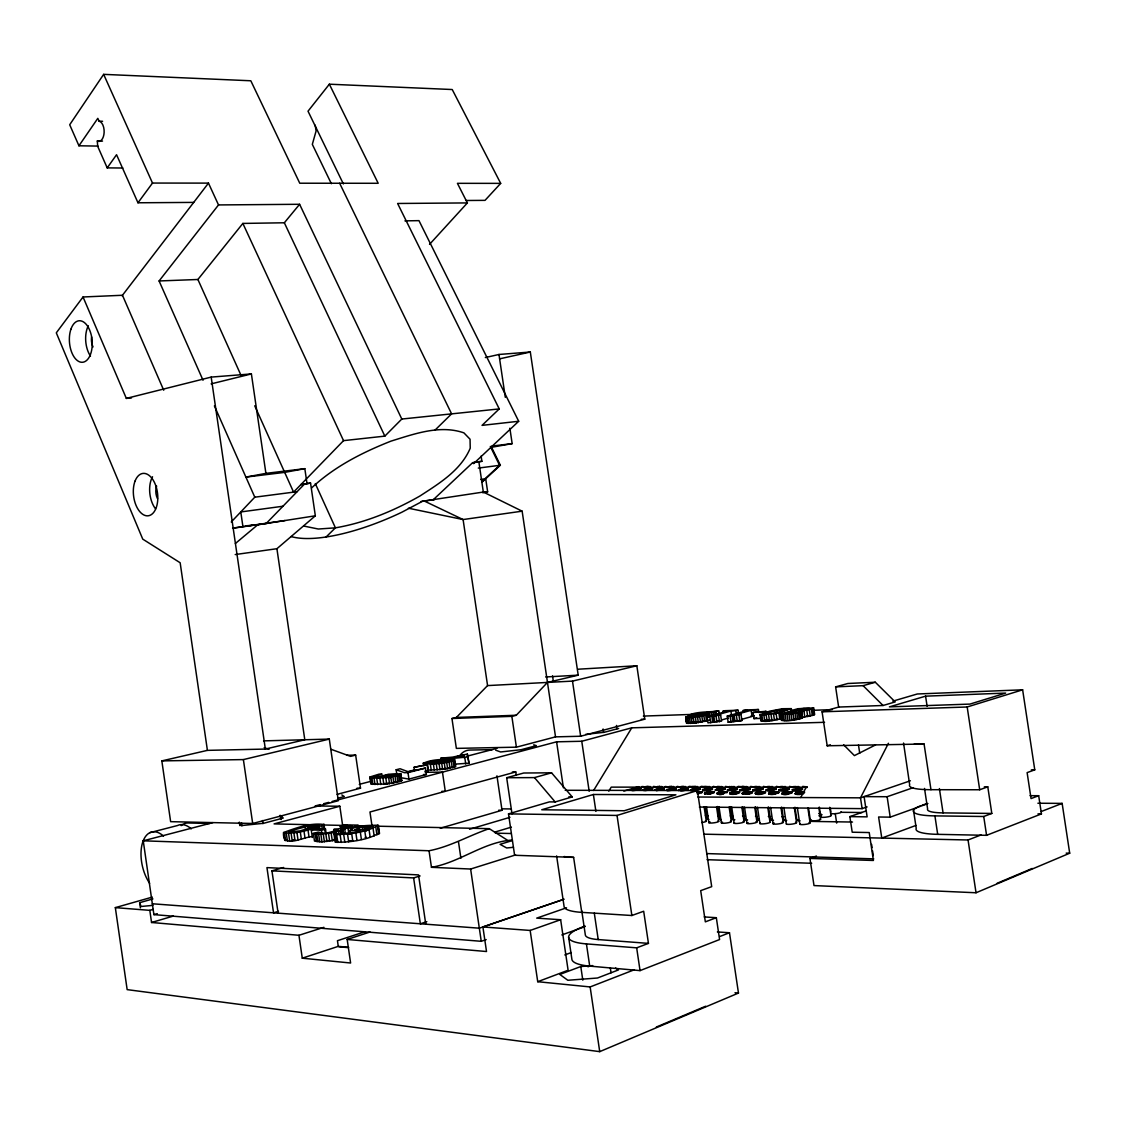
<?xml version="1.0" encoding="UTF-8"?>
<svg xmlns="http://www.w3.org/2000/svg" width="1126" height="1126" viewBox="0 0 1126 1126"><rect width="100%" height="100%" fill="white"/><g stroke="black" fill="none" stroke-linecap="round" stroke-linejoin="round"><path stroke-width="1.5" d="M791.297 708.634L776.11 713.448L759.951 714.686L769.663 711.168L782.654 708.718L791.297 708.634L791.775 711.759M792.394 789.79C792.577 792.986 806.174 789.509 800.685 788.918L800.586 788.256C778.263 790.888 808.243 790.452 800.586 788.256M807.3 787.426L802.951 787.257L803.992 786.539M340.77 829.215L340.334 826.202L345.049 824.894L358.096 825.119L351.411 827.61L341.459 828.961L342.966 829.665L333.746 832.621L335.21 842.22C349.144 842.572 369.117 839.926 379.04 832.874L377.914 825.217C371.538 825.442 348.089 824.682 349.637 833.522M377.914 825.217C367.906 832.156 348.033 834.788 334.084 834.493C342.726 832.452 352.128 834.028 360.756 830.622L349.187 830.453M803.556 793.717C791.282 796.575 795.04 790.733 804.471 791.761L804.569 792.423M795.322 794.168L795.237 793.267M781.81 793.225C783.569 797.419 798.615 790.902 787.623 791.817C774.378 793.929 788.552 794.872 791.972 792M792.479 790.663L796.941 789.213M798.672 786.539L789.706 787.257L790.748 786.539M779.15 789.762C779.305 792.929 792.774 789.495 787.398 788.904L787.299 788.242C765.3 790.874 794.674 790.522 787.299 788.242M781.88 794.112L785.005 792.197M779.22 790.635L783.682 789.199M778.615 792.183C775.406 790.128 761.162 794.548 774.125 793.422C785.033 790.368 770.48 797.264 768.551 793.197M778.713 792.845L778.629 791.958M766.046 789.748C767.707 793.83 782.528 787.468 771.789 788.369C758.755 790.452 772.605 791.311 776.025 788.538M785.498 786.539L776.602 787.243L777.672 786.539M768.608 794.069L771.732 792.155M766.116 790.621L769.213 788.735M755.433 793.154C755.56 796.321 768.959 792.901 763.71 792.282L763.611 791.62C741.007 794.323 771.071 793.872 763.611 791.62M763.006 788.524C759.557 791.282 745.862 790.438 758.84 788.355C769.03 787.496 755.349 793.534 753.069 789.945M763.076 789.382L762.091 788.256M772.492 786.539L763.667 787.243L764.751 786.539M782.654 718.444C777.996 719.345 762.837 723.399 761.655 720.19M755.49 794.027L760.008 792.577M752.492 792.76L750.634 791.592C727.734 794.477 758.46 795.435 750.634 791.592M753.167 790.593L756.362 789.368M752.435 791.902L747.917 793.337L742.442 793.323M750.212 789.368L748.368 788.214C725.721 791.071 756.081 791.972 748.368 788.214M759.628 786.539L750.887 787.243L751.985 786.539M750.155 788.51L745.679 789.931L740.275 789.917M742.541 793.985L742.484 793.112M729.69 793.07C729.761 796.209 742.921 792.831 737.896 792.211L734.166 791.845L729.634 793.281L735.053 793.295L739.571 791.86L737.797 791.564M740.359 790.565L740.317 789.706M737.488 789.34L735.7 788.2C713.194 791.029 743.216 791.958 735.7 788.2M737.446 788.496L732.97 789.903L727.621 789.903M746.918 786.539L738.248 787.229L739.36 786.539M729.732 793.929L732.899 792.057M726.903 792.69C713.814 787.721 716.263 799.981 726.58 791.677M727.72 790.536L730.844 788.693M726.861 791.831L722.329 793.253L716.981 793.239M715.193 789.678C722.625 791.958 716.671 790.142 721.583 790.353C729.732 788.552 719.148 787.229 716.277 789.171C713.532 791.142 723.61 790.03 724.891 788.482M734.349 786.539L725.749 787.229L726.875 786.539M717.079 793.886L720.344 792.676M715.221 790.522L718.36 788.679M714.292 791.803L709.76 793.225L704.482 793.197L709.014 791.789L714.292 791.803L713.222 793.154L708.127 794.027L711.055 793.619L709.464 794.027L704.834 794.013L704.552 792.986M714.32 792.648L712.589 791.508M702.849 789.65C702.075 792.282 711.646 790.072 707.93 790.199C702.371 791.522 716.812 789.396 710.886 788.819L710.788 788.186C688.943 790.748 717.487 790.41 710.788 788.186M721.921 786.539L713.405 787.215L714.546 786.539M704.58 793.844L707.846 792.634M702.863 790.494L706.016 788.664M696.741 792.394L701.878 791.775L697.346 793.183M697.444 793.816L701.498 792.859L701.878 791.775M692.293 790.762C708.634 789.903 694.024 785.005 690.9 790.621M709.647 786.525L701.188 787.215L702.357 786.525M700.203 788.453L695.727 789.847L690.562 789.833M400.842 773.773L401.574 780.825L386.725 784.132L371.453 784.16L370.088 776.94L379.124 774.139L382.136 774.125L374.099 776.56L377.534 777.151L388.512 774.238L400.842 773.773L396.985 775.659L385.782 777.658L374.043 778.108L370.088 776.94M690.646 790.466L690.632 789.636M680.203 790.733C682.609 791.55 692.307 788.467 685.41 788.2C681.68 787.074 677.88 791.367 678.485 789.819M697.515 786.525L689.126 787.215L690.294 786.525M688.085 788.453L679.274 790.072M678.584 790.452L681.751 788.636M685.509 786.525L677.19 787.215L678.373 786.525M676.093 788.439L671.603 789.805L666.648 789.593L676.093 788.439L674.981 789.748L668.239 790.719M676.093 789.27L673.461 788.186M667.422 790.677C665.705 788.65 677.064 788.918 669.97 789.227M656.402 790.691L664.326 789.044L661.638 788.172C658.048 787.201 654.206 791.071 654.755 789.776M673.644 786.525L665.396 787.201L666.592 786.525M644.705 790.663L651.377 789.706L652.503 788.411L643.185 789.565L648.013 789.762L652.503 788.411M661.919 786.525L653.727 787.201L654.938 786.525M888.442 743.273L860.503 797.841L862.122 808.637L699.373 807.046M800.713 797.546L806.23 787.201L611.221 787.13L608.786 791.17M640.919 788.397L636.429 789.748L631.658 789.537L640.919 788.397L639.779 789.692L633.15 790.635M640.905 789.213L638.4 788.158M650.307 786.525L642.2 787.201L643.41 786.525M632.362 790.607C630.898 788.622 641.806 788.862 634.923 789.171M593.585 790.508L631.77 727.832L824.542 722.315M343.374 183.932L308.017 111.192L329.355 84.197L378.195 183.285L299.755 183.214L250.816 80.776L103.648 74.358L69.699 124.747L78.947 145.789L98.004 146.084M78.947 145.789L97.821 118.329L99.088 121.186A10.148 5.574 88.8 0 1 104.127 132.516A10.148 5.574 88.8 0 1 98.004 141.341L97.3 141.003L97.723 146.408L107.209 167.887L122.861 168.013M107.209 167.887L116.555 154.712L137.977 202.779L193.714 202.399L208.465 183.116L218.514 204.932L159.09 280.965L203.046 380.264M709.296 720.147L694.109 723.244L686.564 723.103L687.775 722.259M686.564 723.103C680.709 709.887 711.393 712.758 718.74 710.886L719.19 713.898M137.977 202.779L152.503 183.059L208.465 183.116M163.72 390.229L122.467 295.265L83.043 296.983L56.3 332.832L142.749 539.129L180.16 562.761L207.409 750.366L265.356 749.072L304.794 739.754L276.912 548.714L315.336 515.807L310.551 483.082L300.881 484.602L310.551 483.082M122.072 295.772L193.714 202.399M159.09 280.965L197.894 279.487L242.864 223.427L284.343 222.779L299.6 204.285L401.799 419.041L384.839 436.128L343.529 440.646L293.576 492.132L254.729 405.796M691.026 722.315L697.67 722.329M801.923 793.323L799.08 793.717M429.541 244.356L467.389 202.919L457.423 183.327L500.69 183.369L452.23 89.531L329.355 84.197M500.69 183.369L485.025 200.358L466.037 200.498M231.252 521.985L254.786 497.185L297.109 491.682M577.821 669.224L636.837 665.762L644.776 719.176L580.65 736.235L555.526 736.868L516.398 747.171L456.354 748.382L451.962 718.515L511.851 716.347L516.285 715.249L547.475 682.426L578.201 675.164L530.318 352.016L498.973 354.479L485.334 357.547M782.19 719.598C782.654 722.385 798.362 719.669 802.585 717.867L801.628 711.519L800.685 710.999L801.642 717.332L810.241 716.023L814.661 714.475L813.634 707.916L797.912 708.718L790.536 710.745L791.986 711.28L781.247 713.265L780.332 713.814L781.444 720.373M266.2 523.477L304.428 484.152M451.962 718.515L456.368 717.445L487.572 685.593L572.501 681.103L636.837 665.762M326.09 536.989L335.421 527.841C365.317 522.717 393.65 510.951 419.914 496.017C439.21 483.476 460.9 470.316 470.232 448.204L470.049 439.224L463.912 432.863C439.844 424.516 414.255 433.96 391.088 441.096C362.389 452.399 334.225 466.699 311.578 487.966M435.171 429.977L451.596 413.861L339.644 183.256M467.389 202.919L397.619 203.482L499.24 408.921L482.041 425.375L518.692 421.265L418.971 220.64L404.924 220.865M433.2 499.803L472.596 462.73L481.886 461.28L481.126 456.129M473.596 463.645L518.692 421.265M481.661 481.9L499.592 465.334L490.331 446.417M481.984 482.195L500.352 465.235L491.555 447.289L512.161 443.63L509.867 428.204M723.596 793.661L720.654 794.069L723.596 793.056M720.612 793.295L722.991 793.239M708.085 793.253L710.126 793.267M697.444 793.943L698.599 792.971M696.966 789.65L696.515 790.466M235.362 543.52L257.727 524.8L315.336 515.807M695.418 786.99L692.574 787.384L695.361 786.384M683.454 786.99L680.611 787.327L683.369 786.384M685.664 717.037C691.294 719.162 726.115 711.365 697.81 713.926L718.74 710.886M671.617 786.975L668.788 787.313L671.504 786.384M765.553 720.007L772.154 720.063M283.569 832.536C296.546 834.648 311.606 829.285 324.063 824.542C310.973 822.529 296.082 827.835 283.569 832.536C281.852 849.159 303.57 836.885 311.986 836.604M648.337 786.975L645.55 787.313L648.182 786.384M284.667 840.01L285.413 839.447M427.444 763.836L428.373 770.114L445.178 769.171L455.777 766.384L454.707 759.797C444.39 759.107 432.06 759.037 423.038 763.4C433.313 764.146 445.797 764.188 454.707 759.797M795.336 793.943L796.293 792.746M486.179 939.591L481.252 941.308L153.91 914.622L143.241 840.812L429.034 850.763L431.455 867.316C459.788 862.53 483.335 841.981 512.175 840.052M429.034 850.763C450.47 846.639 468.852 835.548 489.289 828.666L506.953 839.897M780.332 713.814L790.987 713.856L801.628 711.519M742.583 793.76L745.693 792.085M740.415 790.353L743.484 788.707M655.501 790.03L664.227 788.425L661.638 788.172M645.254 788.833L643.396 790.536L643.185 789.565M875.521 744.933L854.409 755.616L843.641 744.793M788.453 793.281L785.441 793.577L786.258 793.267M775.124 793.239L772.647 793.295M756.883 789.917L759.388 789.847M746.285 793.295L748.804 793.239M744.061 789.889L746.299 789.903M731.407 789.875L732.533 790.086M718.881 789.847L721.062 789.861M706.509 789.833L708.353 789.917M800.685 710.999L809.298 709.69L813.634 707.916M152.32 897.098L115.331 907.626L127.154 989.627L599.722 1051.642L738.473 993.062L729.479 932.75L717.375 931.934M816.434 856.042L809.946 858.42L813.999 885.571L976.031 892.763L1069.7 853.212L1062.142 803.387L1037.89 803.232M656.345 1027.039L705.678 1006.222M997.073 883.291L1032.232 868.456M568.63 937.198L571.839 958.944A59.115 13.287 -7.9 0 0 589.714 966.108L640.047 970.612L719.584 939.548L716.333 917.69L704.214 916.944M913.51 810.298L916.226 828.314A50.346 9.05 -6.2 0 0 937.691 834.338L986.573 835.323L1041.437 813.901L1038.679 795.702L1030.051 795.674M115.331 907.626L149.814 910.357L151.546 922.49L298.939 935.284L302.275 958.184L350.608 963.012L347.174 939.464L486.516 951.526L482.899 926.965L530.163 930.442L537.721 981.703L590.137 986.939L634.402 969.725M719.641 936.579L729.479 932.75M703.919 834.169L968.05 839.982L981.028 834.943M1041.057 811.593L1062.142 803.387M585.07 926.036A59.115 12.653 -7.9 0 0 586.435 943.898L636.669 947.839L648.449 943.377L643.678 911.244L631.869 915.508L581.762 912.356A59.101 11.753 -8 0 1 564.056 906.303L556.61 855.915M716.333 917.69L705.34 921.856L700.696 890.638L711.702 886.655L697.388 790.551L565.182 790.283M920.435 805.864A50.332 8.614 -6.3 0 0 934.918 815.886L983.73 816.505L991.809 813.436L987.783 786.835L984.307 786.835M1038.679 795.702L1031.05 798.587L1027.123 772.619L1034.766 769.846L1022.633 689.816L917.31 693.982L892.819 701.16M587.941 966.784L589.714 966.108L586.435 943.898M537.721 981.703L568.109 970.246L560.649 919.731L536.708 918.126L566.533 907.795M592.726 965.601L580.791 966.53L559.819 974.44L567.828 980.267L597.47 978.015L618.455 969.922L615.556 968.036M564.802 954.947L571.304 952.54M916.001 825.414L881.771 838.054L878.604 816.997L890.202 817.152L927.697 803.697M903.545 743.033L909.667 784.723A50.318 8.009 -6.5 0 0 930.963 789.692L979.69 789.762L987.783 786.835M561.832 934.932L584.999 926.628M658.02 788.622C662.243 790.325 659.484 787.524 655.36 789.973L655.262 789.34M530.163 930.442L560.649 919.731M809.946 858.42L873.41 860.475L869.23 832.55L852.213 832.213L849.863 816.632L865.81 811.044M862.122 808.637L867.09 806.906M849.863 816.632L867.133 816.857L864.092 796.631L887.133 796.715L913.256 787.665M818.883 815.815L822.05 814.717M564.154 899.195L479.324 928.19L152.334 903.77M910.413 780.768L860.503 797.841L697.881 797.025M482.899 926.965L562.761 899.674M692.152 715.474L689.928 716.488L696.755 716.235L704.2 714.292L692.152 715.474L692.603 718.501M426.81 921.659L420.35 923.799L413.622 877.928L271.943 870.848L278.108 913.172M347.174 939.464L370.046 931.99M302.275 958.184L338.279 946.361L348.68 947.304M364.711 931.807L337.448 940.703L338.279 946.361M298.939 935.284L323.908 927.331M796.504 789.889C804.133 790.593 792.183 791.381 797.687 790.353M798.841 789.917L797.49 790.199M793.675 786.497C801.177 787.06 789.171 788.045 794.857 786.947M783.217 789.875L785.54 789.889M795.998 786.497L794.66 786.778M293.351 830.031L288.566 831.987L299.854 830.918L319.108 825.077L310.171 825.654L293.351 830.031L293.787 833.015M431.455 867.316L470.626 869.033L515.609 854.93M780.571 786.497L782.852 786.497M759.515 793.253L760.444 793.563M770.1 789.861L772.38 789.875M761.795 793.281C755.208 794.674 764.61 793.971 760.697 793.717M767.608 786.483L769.874 786.497M413.622 877.928L420.097 875.929M581.762 912.356L573.627 857.365L514.61 855.267L508.502 813.887L617.034 815.435L697.388 790.551M930.963 789.692L924.08 744.019L827.174 745.778L822.079 711.815L967.178 706.987L1022.633 689.816M733.716 793.168L735.686 793.281M754.8 786.483L757.038 786.497M827.174 745.778L830.369 744.793M742.147 786.483L744.356 786.497M278.502 911.3L273.534 912.82L266.946 867.611L418.534 874.902L425.769 924.193M512.372 840.559L500.071 844.331L506.672 847.962L513.47 847.315M731.83 786.497C725.594 787.862 734.588 787.158 730.802 786.933M719.43 786.497L717.276 786.483M729.648 786.483L730.507 786.764M707.184 786.497L701.104 786.581M494.567 832.17L511.401 827.117M695.08 786.497L689.028 786.581M705.059 786.483L706.354 787.215M450.752 767.425L448.035 768.143M358.744 828.004L354.76 829.707L364.008 829.721L373.227 826.287L367.47 826.202L358.744 828.004L359.194 831.058M623.804 791.099L638.752 786.638M681.019 786.483L683.102 786.497M692.969 786.483L694.235 787.215M593.388 794.492L541.747 809.763L624.24 810.748L675.91 794.815L593.388 794.492L595.893 811.339M925.586 696.164L889.413 706.875L969.979 704.088L1005.673 693.081L925.586 696.164L927.12 706.34M669.21 786.483L671.265 786.497M151.546 922.49L173.263 916.085M469.528 829.257L509.965 817.321M657.528 786.483L659.569 786.497M508.502 813.887L549.418 801.881L555.16 801.937L572.219 796.912L551.557 772.816L523.745 773.013L506.672 777.728L512.006 813.831M838.645 707.058L883.037 705.495L895.198 701.92L875.324 682.243L847.864 683.496L835.619 686.874L838.645 707.058L822.079 711.815M645.972 786.483L647.985 786.497M440.252 828.229L502.027 810.27L496.946 775.814M153.91 914.622L157.288 913.636M149.814 910.357L153.136 909.386M271.943 870.848L283.625 867.484M140.384 907.795L139.638 902.7L152.925 898.9M506.672 777.728L534.484 777.602L551.557 772.816M835.619 686.874L863.107 685.664L875.324 682.243M758.403 709.507L745.145 709.985L742.864 710.605L747.664 710.436L727.255 716.066L728.184 722.273L741.921 720.541L740.992 714.334L736.038 714.503L751.169 710.323L758.403 709.507L758.868 712.589M763.512 712.054L766.257 711.294L753.041 712.42L753.956 718.613L756.7 717.839M804.414 792.774L795.223 793.492M334.45 832.438L334 829.398L347.371 827.61L352.354 825.907L340.334 826.202M728.184 722.273L731.323 721.386M742.006 719.275L752.084 716.46L751.169 710.323M312.366 837.462L311.269 829.946L321.389 830.2L325.498 829.06L326.16 833.592M727.255 716.066L740.992 714.334M721.724 719.908L728.452 718.05M334.872 840.292L321.994 841.896L314.478 841.066L313.366 833.451L318.194 832.114L322.402 833.127L328.426 832.705L338.462 829.862L334 829.398M738.051 710.239L725.045 710.689L722.751 711.308L727.466 711.153L707.044 716.727L707.958 722.878L721.541 721.161L720.626 715.01L715.77 715.179L730.915 711.027L738.051 710.239L738.515 713.279M707.044 716.727L720.626 715.01M516.271 775.321L515.778 771.943L369.961 812.001L371.988 825.794M311.269 829.946L315.364 828.82L325.498 829.06M365.134 837.434L366.077 837.181M618.667 728.438L604.31 732.28L585.675 734.363M342.586 825.105L339.827 806.244L274.082 823.894L314.337 824.795M332.128 801.459L556.596 741.823L581.762 741.26L631.77 727.832M693.813 788.65C697.923 790.368 695.882 787.736 691.828 789.776L691.744 789.143M320.248 804.611L315.153 805.963L339.827 806.244M323.641 803.711L328.736 802.359M207.409 750.366L161.834 760.894L170.631 821.67L252.688 823.486L338.307 800.713L329.299 739.092L263.597 740.88M774.772 710.689C732.632 723.019 820.544 703.37 774.772 710.689L775.237 713.814M402.038 777.897L408.935 779.093L426.374 774.477L425.431 768.087L408.414 771.831L400.068 768.748L396.155 769.762L396.859 774.491M454.228 764.188L468.993 763.189L467.374 754.082L452.497 757.136L440.984 758.136L441.434 761.246M337.673 798.306L344.274 796.546L341.84 794.928M337.082 794.351L360.503 788.186L355.661 755.11L346.991 755.264M425.135 771.718L428.063 770.944L427.134 764.638L414.002 767.341L414.467 770.508M463.856 754.814L455.045 757.094L464.405 756.953L463.856 754.814L464.306 757.911M427.134 764.638L414.002 767.341M143.241 840.812L212.856 822.627M359.293 784.358L371.116 781.261M406.585 772L414.973 769.804M466.994 756.208L497.002 748.368M396.155 769.762L404.389 772.689L407.992 772.661L425.431 768.087M440.984 758.136L449.105 758.023L445.98 758.84L448.528 758.797L468.064 756.925M149.941 832.649L177.612 825.499A30.881 16.989 77 0 1 191.251 828.863M806.512 716.136L808.187 715.7M83.043 296.983L126.337 398.393L211.181 377.097L251.394 373.931L265.905 473.37L245.904 477.086L284.681 472.385L304.822 468.669L307.004 483.533M355.661 755.11L350.538 756.376L330.931 749.254M211.125 383.882L251.394 373.931M700.288 721.85L702.863 721.217M775.687 719.359L777.602 718.895M161.834 760.894L243.385 759.586L329.299 739.092M796.504 718.895L792.69 719.641M430.681 761.373L427.233 762.569L442.208 762.527L450.499 760.627L430.681 761.373L431.145 764.484M697.627 792.591L698.458 792.296L697.487 792.183M733.603 789.889C727.523 791.24 736.742 790.438 732.815 790.241M395.325 782.134L391.918 782.852M332.874 839.771L334.535 839.391M499.592 358.856L530.318 352.016M799.727 792.014L797.25 792.479M313.366 833.451L320.868 834.239L333.746 832.621M387.865 774.913L379.772 777.137C384.585 778.122 409.92 773.28 387.865 774.913L388.343 778.122M787.426 794.252C791.564 792.549 781.078 795.786 787.468 793.464M743.526 787.356C747.354 785.751 737.713 788.791 743.484 786.595L738.149 786.595M735.095 794.069C739.388 792.408 728.888 795.505 735.053 793.295M801.388 708.704C777.334 714.433 828.75 706.861 801.388 708.704L801.853 711.843M481.886 461.28L472.596 462.73M232.702 528.108L285.047 520.536M421.04 501.464L483.321 492.048L522.14 511.176L555.526 736.868M482.815 492.583L487.642 491.837L485.714 478.761L480.675 479.437M482.618 492.555L487.642 491.837M232.589 528.235L269.058 523.069M434.552 499.606L422.391 501.337L401.869 512.217A115.021 38.537 -25 0 1 291.113 536.553M522.14 511.176L463.096 519.55L408.4 508.206M446.473 768.439L441.322 768.974M235.207 554.555L276.912 548.714M800.192 793.9L802.092 793.914L799.178 794.393M282.964 506.236L240.781 511.95L242.906 526.504M348.61 841.023L351.059 840.686M478.297 468.092L500.352 465.235M642.2 787.201L647.07 787.201M653.643 786.581L658.668 787.201M665.396 787.201L670.392 787.201M677.106 786.581L682.243 787.215M713.307 786.595L718.627 787.229M725.651 786.595L731.027 787.229M750.789 786.595L756.292 787.243M763.569 786.595L769.142 787.243M776.504 786.595L782.148 787.243M789.607 786.595L795.308 787.257M265.905 473.37L304.822 468.669M491.752 446.093L512.161 443.63M401.799 419.041L499.24 408.921M152.883 905.374L141.116 906.472L139.638 902.7M292.718 839.799L294.463 839.644M245.778 525.828L257.727 524.8M388.611 783.288L384.473 783.569M126.337 398.393L131.489 397.957M326.202 840.714L327.821 840.573M802.852 786.595L807.201 786.764M545.646 676.979L578.201 675.164M697.684 793.464L698.655 793.577M757.418 790.832C762.907 789.593 755.194 791.381 757.235 790.114M783.541 790.888C789.115 789.622 781.191 791.451 783.4 790.156M761.246 792.338C755.729 792.704 763.555 793.605 761.232 791.761M774.392 792.38C768.734 792.746 776.771 793.661 774.35 791.789M456.368 717.445L516.285 715.249M643.368 716.08L699.33 714.165M737.797 712.857L741.302 712.73M753.041 712.42L771.028 711.716M790.255 711.069L793.76 710.942M812.986 710.295L832.227 709.633M641.299 719.289L644.776 719.176M751.028 715.925L754.35 715.826M753.956 718.613L760.951 718.402M652.601 789.03L649.955 788.158M716.671 721.302L719.922 721.203M736.967 720.682L741.921 720.541M701.977 792.408L699.133 791.508M726.96 792.479L724.032 791.564M492.161 749.635L469.781 750.057A27.263 17.819 75.4 0 0 459.647 755.771M218.514 204.932L299.6 204.285M425.164 770.972L428.063 770.944M425.389 772.281L442.462 772.14L445.277 791.311L441.856 791.311M512.344 771.972L515.778 771.943M1031.317 769.874L1034.766 769.846M423.545 774.491L426.374 774.477M357.012 788.186L360.503 788.186M568.757 796.898L572.219 796.912M684.383 788.847C679.062 788.876 685.382 790.368 684.228 788.284M708.733 788.876C703.286 788.918 709.887 790.396 708.521 788.313M710.506 792.197C704.904 792.31 711.885 793.675 710.295 791.634M924.516 788.439L927.613 808.947A35.948 6.151 -6.3 0 0 943.067 812.888L991.809 813.436M1037.989 813.859L1041.437 813.901M841.178 812.282L862.08 812.522M502.295 808.848L510.908 808.947M498.677 810.227L502.027 810.27M809.833 821.375L852.509 822.05M97.3 141.003L102.522 141.102M323.078 824.978L347.568 825.527M356.323 825.724L365.063 825.907M377.323 826.188L489.289 828.666M209.605 823.472L188.07 822.979A30.796 17.017 76.9 0 0 181.159 825.639M495.356 833.156L511.063 833.522M99.088 121.186L102.579 121.284M1066.181 853.128L1069.7 853.212M706.804 853.578L873.762 858.857M707.072 859.687L811.677 863.276M776.124 789.185L774.167 788.228M724.989 789.129L723.173 788.186M700.302 789.087L698.556 788.172M581.762 910.807L585.323 934.847A42.211 9.036 -7.9 0 0 598.216 939.563L648.449 943.377M338.827 946.769L347.554 947.571M734.997 992.724L738.473 993.062M533.724 744.807L536.37 745.665L521.127 749.705L500.62 751.971L495.679 750.183M264.202 747.636L269.044 749.353M401.194 779.994L401.912 780.487M424.53 501.14L463.096 519.55L487.572 685.593M792.071 792.662L790.987 791.719M778.742 792.62L777.672 791.691M688.169 789.073L686.452 788.158M304.034 526.109L318.32 529.023L335.421 527.841L315.308 483.603M281.176 816.195L283.245 818.053L263.751 823.261L241.231 825.597L238.585 822.712M863.107 685.664L883.037 705.495M534.484 777.602L555.16 801.937M331.368 183.707L312.324 144.381L316.096 130.982L315.196 125.169M284.343 222.779L384.839 436.128M242.864 223.427L343.529 440.646M197.894 279.487L241.048 375.422M103.648 74.358L152.503 183.059M214.39 405.895L254.786 497.185M325.034 831.565L323.95 824.148M468.993 763.189L467.374 754.082M967.178 706.987L979.69 789.762M983.73 816.505L986.573 835.323M968.05 839.982L976.031 892.763M939.394 788.566L943.067 812.888M934.918 815.886L937.691 834.338M887.133 796.715L890.202 817.152M858.476 744.976L859.729 753.28M871.594 844.373L872.073 847.582M872.551 850.806L873.283 855.633M835.239 813.549L836.674 823.12M830.397 808.524L830.889 811.804M829.721 807.314L830.96 815.562M813.085 707.733L814.295 714.785M812.55 708.803L813.493 715.137M811.353 709.183L812.31 715.517M809.298 709.69L810.241 716.023M806.751 710.168L807.708 716.516M819.334 807.117L820.826 816.997M803.922 708.409L804.4 711.548M818.841 807.553L820.587 819.151M803.851 710.619L804.794 716.966M801.43 711.238L802.148 716.009M801.107 711.857L802.05 718.219M799.77 712.294L800.727 718.669M798.39 712.659L799.347 719.035M796.814 712.983L797.771 719.359M795.026 713.307L795.983 719.683M808.651 809.003L810.382 820.601M807.835 807.792L810.073 822.782M793.042 713.602L793.999 719.978M802.866 786.384L802.951 787.257M790.635 709.366L791.536 714.926M802.514 788.552L802.599 789.439M790.987 713.856L791.944 720.232M788.974 714.053L789.931 720.429M787.018 714.194L787.975 720.57M785.103 714.292L786.061 720.654M795.603 793.014L795.66 794.337M783.358 714.32L784.301 720.682M797.335 807.581L799.826 824.246M781.697 709.324L782.162 712.448M782.007 714.292L782.95 720.64M792.76 789.537L792.803 790.832M781.247 713.265L781.951 718.008M781.05 714.194L781.993 720.541M794.956 807.215L796.927 820.39M780.065 709.563L780.529 712.688M780.585 713.56L781.528 719.894M794.323 807.652L796.546 822.571M791.648 791.831L791.691 793.126M778.84 712.857L779.783 719.162M789.622 786.384L789.706 787.257M789.185 788.552L789.27 789.41M776.63 710.253L777.095 713.363M776.11 713.448L777.053 719.767M773.52 713.94L774.463 720.26M771.014 714.334L771.957 720.654M783.879 807.455L786.356 824.021M768.565 714.63L769.508 720.95M781.683 807.089L783.64 820.192M780.965 807.525L783.175 822.346M778.319 791.803L778.333 793.098M766.173 714.841L767.116 721.161M776.532 786.384L776.602 787.243M775.701 788.369L776.095 789.396M763.85 714.968L764.793 721.273M761.866 714.982L762.809 721.287M760.571 714.897L761.5 721.175M760.008 714.363L760.88 720.964M770.592 807.328L773.055 823.782M768.551 806.976L770.508 819.995M765.455 791.93L765.525 792.803M767.777 807.398L769.973 822.135M763.611 786.384L763.667 787.243M757.46 807.201L759.909 823.57M753.111 789.734L753.463 790.748M755.588 806.849L757.531 819.784M754.744 807.272L756.925 821.924M750.831 786.384L750.887 787.243M738.909 714.911L739.838 721.119M735.771 710.858L736.221 713.912M736.305 715.038L737.234 721.245M734.11 715.235L735.039 721.428M733.11 715.362L734.039 721.569M732.111 715.531L733.026 721.738M730.915 711.027L731.59 715.587M744.497 807.075L746.918 823.345M730.084 715.981L731.013 722.188M742.78 806.723L744.694 819.587M739.571 791.86L739.627 792.732M741.851 807.159L744.033 821.713M738.192 786.384L738.248 787.229M718.543 715.587L719.458 721.738M731.675 806.948L734.096 823.12M727.678 789.692L728.001 790.705M715.855 711.674L716.305 714.686M730.112 806.61L732.027 819.404M715.686 711.674L716.136 714.7M715.981 715.714L716.896 721.85M729.127 807.032L731.281 821.501M714.714 711.618L715.39 716.136M725.707 786.384L725.749 787.229M713.814 715.897L714.729 722.048M724.623 788.327L724.919 789.326M712.997 711.632L713.673 716.15M712.828 716.037L713.743 722.174M711.238 711.716L712.744 722.343M709.422 711.871L710.098 716.389M709.816 716.643L710.731 722.793M708.775 713.743L709.239 716.783M708.592 713.504L709.042 716.544M708.381 714.067L708.831 717.107M707.55 712.068L708.001 715.08M705.678 714.982L706.579 721.076M717.051 793.028L717.346 794.055M719.007 806.835L721.4 822.909M717.6 806.497L719.5 819.207M703.82 715.446L704.735 721.541M716.544 806.906L718.698 821.29M713.377 786.384L713.405 787.215M701.794 715.883L702.708 721.977M712.476 788.467L712.505 789.312M699.654 716.277L700.555 722.371M698.796 714.194L699.246 717.22M697.458 716.629L698.373 722.723M695.333 716.91L696.248 723.005M693.194 717.149L694.109 723.244M706.495 806.709L708.873 822.698M705.298 806.849L707.114 819.024M691.181 717.304L692.082 723.399M701.174 786.384L701.188 787.215M704.116 806.793L706.241 821.093M701.625 791.606L701.892 792.62M689.422 717.403L690.322 723.497M699.95 788.299L700.231 789.298M687.831 717.417L688.732 723.511M686.677 717.361L687.578 723.441M685.931 716.685L686.832 722.737M685.945 717.234L686.86 723.314M689.112 786.384L689.126 787.215M687.831 788.299L688.085 789.284M687.282 788.2L687.69 789.509M678.57 789.622L678.823 790.607M677.19 786.384L677.19 787.215M666.648 789.593L666.874 790.579M665.396 786.384L665.621 787.356M664.002 788.27L664.227 789.242M659.709 786.272L659.878 787.004M653.742 786.384L653.727 787.201M652.292 788.256L652.503 789.227M642.214 786.384L642.411 787.341M631.658 789.537L631.841 790.508M616.471 725.44L616.978 728.832M617.034 815.435L631.869 915.508M636.669 947.839L640.047 970.612M603.072 728.986L603.578 732.407M581.762 741.26L589.18 791.311M572.501 681.103L580.65 736.235M610.278 967.698L611.038 972.836M594.303 913.158L598.216 939.563M552.528 675.867L553.288 680.991M590.137 986.939L599.722 1051.642M556.596 741.823L563.408 787.834M498.973 354.479L505.307 397.337M580.791 966.53L582.804 980.169M478.846 461.674L483.321 492.048M511.851 716.347L516.398 747.171M464.813 757.784L465.742 764.047M470.626 869.033L481.252 941.308M454.327 760.458L455.256 766.764M453.891 759.586L454.805 765.863M453.145 760.909L454.074 767.214M451.301 761.443L452.23 767.749M449.049 761.978L449.978 768.298M446.698 762.457L447.627 768.777M458.507 841.952L460.9 858.265M444.249 762.851L445.178 769.171M441.702 763.175L442.631 769.494M439.351 760.444L439.816 763.569M439.041 763.428L439.97 769.748M436.255 763.625L437.184 769.945M433.918 760.852L434.369 763.963M433.341 763.766L434.27 770.071M432.271 761.077L432.736 764.202M430.301 763.836L431.23 770.128M423.475 762.738L423.939 765.863M407.992 772.661L408.935 779.093M400.631 774.378L401.574 780.825M400.251 773.562L400.715 776.771M399.8 774.772L400.743 781.233M398.548 775.209L399.505 781.683M396.985 775.659L397.928 782.134M395.001 776.152L395.944 782.626M392.918 776.588L393.875 783.063M390.778 776.968L391.721 783.457M389.512 774.688L389.976 777.897M388.597 777.306L389.54 783.795M385.782 777.658L386.725 784.132M382.882 777.911L383.825 784.386M379.87 778.08L380.813 784.555M377.843 775.068L378.308 778.263M376.717 778.15L377.66 784.611M374.043 778.108L374.986 784.555M371.932 777.967L372.875 784.414M378.435 825.513L379.532 833.578M370.524 777.728L371.453 784.16M377.576 826.54L378.702 834.211M369.919 777.39L370.862 783.809M375.831 827.328L376.957 835.013M373.044 828.3L374.17 835.999M368.934 826.048L369.384 829.102M369.032 829.482L370.173 837.209M367.47 826.202L367.906 829.257M365.851 826.428L366.527 831.002M364.162 826.723L364.613 829.778M364.74 830.636L365.88 838.377M362.417 827.089L362.853 830.143M360.264 831.72L361.404 839.475M357.969 825.471L358.42 828.511M357.336 825.879L357.772 828.919M355.83 832.677L356.97 840.432M351.411 827.61L351.847 830.65M351.664 833.437L352.79 841.192M350.045 825.541L350.496 828.567M350.144 830.96L350.594 834.042M349.482 830.763L349.933 833.831M347.779 825.583L348.216 828.595M348.018 828.215L348.905 834.31M347.526 834.042L348.666 841.812M345.077 825.738L345.527 828.764M344.655 828.666L345.33 833.226M342.614 825.977L343.064 828.989M342.966 829.665L343.627 834.239M343.712 834.479L344.837 842.234M342.6 829.2L343.275 833.775M341.84 830.397L342.29 833.451M340.545 826.202L340.981 829.215M340.531 830.889L340.981 833.944M340.136 834.704L341.262 842.459M338.63 831.452L339.067 834.521M336.252 832.072L337.87 842.459M335.266 834.648L336.392 842.375M331.157 833.113L332.283 840.784M328.525 833.536L329.651 841.206M325.836 833.887L326.948 841.558M323.345 825.091L323.992 829.552M323.275 834.113L324.401 841.784M321.811 825.78L322.247 828.764M321.389 830.2L321.839 833.226M320.868 834.239L321.994 841.896M319.474 826.611L319.911 829.595M317.574 824.781L318.011 827.737M318.644 834.239L319.77 841.896M316.012 824.809L316.448 827.765M316.772 834.141L317.884 841.784M314.281 824.964L314.717 827.92M315.224 833.958L316.336 841.586M312.352 825.245L312.775 828.201M310.171 825.654L310.607 828.609M307.806 826.16L308.243 829.13M307.989 829.876L309.087 837.392M305.16 826.808L305.596 829.778M303.964 830.875L305.047 838.391M300.262 831.692L301.36 839.222M296.926 832.339L298.024 839.869M293.872 832.818L294.97 840.348M291.085 833.156L292.183 840.686M288.552 833.324L289.649 840.855M286.286 833.339L287.383 840.855M284.554 833.212L285.638 840.714M283.639 832.944L284.737 840.432M280.768 816.068L281.275 819.545M280.135 815.266L280.641 818.701M211.181 377.097L265.356 749.072M262.513 820.53L262.963 823.627M243.385 759.586L252.688 823.486M241.499 822.712L241.949 825.808M239.345 822.149L239.838 825.597M573.627 857.365A59.073 10.176 -8 0 1 564.084 856.52M149.645 883.319A31.218 16.876 77.1 0 1 142.425 843.092A31.218 16.876 77.1 0 1 163.509 836.111M93.05 346.935A10.19 5.616 85.4 0 1 91.6 336.927M157.499 498.677A10.444 5.954 82.8 0 1 156.627 486.08M155.585 508.91A21.211 12.09 82.8 0 1 152.545 476.748M90.474 356.069A20.69 11.401 85.4 0 1 88.292 325.78M924.08 744.019A50.304 6.939 -6.7 0 1 914.34 743.906M922.166 805.203A50.332 8.614 -6.3 0 1 927.627 803.471M708.113 815.731A4.856 0.802 -7.6 0 1 706.551 814.689M720.387 815.9A4.884 0.802 -7.5 0 1 717.628 815.59M708.803 819.362A4.912 0.816 -7.6 0 1 707.578 818.546M705.411 820.798A4.94 0.816 -7.6 0 1 705.777 821.572A4.94 0.816 -7.6 0 1 701.723 822.571M732.801 816.083A4.912 0.816 -7.5 0 1 730.281 815.928M721.217 819.559A4.94 0.816 -7.5 0 1 719.95 818.729M717.839 820.995A4.968 0.83 -7.6 0 1 716.924 822.233A4.968 0.83 -7.6 0 1 710.267 823.036A4.968 0.83 -7.6 0 1 710.042 821.938M745.37 816.251A4.954 0.816 -7.4 0 1 742.527 815.928M734.856 819.728A4.968 0.83 -7.4 0 1 732.463 818.912M730.408 821.206A4.997 0.844 -7.5 0 1 729.535 822.444A4.997 0.844 -7.5 0 1 722.836 823.247A4.997 0.844 -7.5 0 1 722.568 822.135M840.869 811.832A5.123 0.873 -6.9 0 1 837.533 813.408A5.123 0.873 -6.9 0 1 831.143 813.436M756.982 816.449A4.983 0.83 -7.3 0 1 755.49 816.28M747.58 819.925A5.011 0.844 -7.4 0 1 745.13 819.109M743.132 821.403A5.039 0.844 -7.4 0 1 742.611 822.571A5.039 0.844 -7.4 0 1 736.207 823.486A5.039 0.844 -7.4 0 1 734.532 822.627M770.944 816.603A5.011 0.844 -7.3 0 1 768.312 816.463M759.332 820.15A5.039 0.844 -7.3 0 1 758.628 819.024M756.01 821.614A5.067 0.859 -7.4 0 1 755.194 822.881A5.067 0.859 -7.4 0 1 748.41 823.697A5.067 0.859 -7.4 0 1 748.044 822.571M783.949 816.786A5.053 0.844 -7.2 0 1 781.923 816.758M773.478 820.319A5.067 0.859 -7.2 0 1 771.591 819.221M769.663 821.952A5.095 0.873 -7.3 0 1 764.807 823.739A5.095 0.873 -7.3 0 1 760.332 823.064M786.652 820.53A5.109 0.873 -7.2 0 1 784.02 819.7M782.218 822.036A5.137 0.887 -7.2 0 1 781.486 823.317A5.137 0.887 -7.2 0 1 774.604 824.148A5.137 0.887 -7.2 0 1 774.153 823.007M799.995 820.741A5.137 0.887 -7.1 0 1 797.982 819.615M795.561 822.262A5.166 0.887 -7.1 0 1 792.704 824.007A5.166 0.887 -7.1 0 1 786.384 823.782M820.784 813.591A5.095 0.859 -7 0 1 818.715 813.577M830.608 815.379A5.151 0.873 -7 0 1 825.907 817.166A5.151 0.873 -7 0 1 821.164 816.505M820.235 818.968A5.18 0.887 -7 0 1 818.236 820.305A5.18 0.887 -7 0 1 811.677 820.938A5.18 0.887 -7 0 1 811.424 819.812M809.073 822.473A5.208 0.901 -7.1 0 1 808.735 823.683A5.208 0.901 -7.1 0 1 802.134 824.612A5.208 0.901 -7.1 0 1 800.206 823.739M785.005 713.18C798.39 714.7 801.74 708.507 785.005 713.18M801.895 792.577L798.841 793L801.895 792.577M798.967 789.101L795.913 789.467L798.967 789.101M788.411 792.535L785.385 792.957L788.411 792.535M785.667 789.087L782.626 789.439L785.667 789.087M783.175 787.004L780.177 787.37L783.175 787.004M775.293 793.83L772.253 794.196L775.293 793.83M772.717 790.382L769.705 790.733L772.717 790.382M772.52 789.073L769.537 789.481L772.52 789.073M770.198 787.004L767.214 787.356L770.198 787.004M759.529 789.059L756.573 789.467L759.529 789.059M757.376 787.004L754.406 787.356L757.376 787.004M749.142 793.746L746.158 794.154L749.142 793.746M748.945 792.437L745.961 792.845L748.945 792.437M746.89 790.325L743.948 790.748L746.89 790.325M746.693 789.03L743.751 789.453L746.693 789.03M736.094 792.394L733.139 792.803L736.094 792.394M734.011 789.016L731.084 789.425L734.011 789.016M723.399 792.366L720.457 792.774L723.399 792.366M721.47 789.002L718.557 789.41L721.47 789.002M719.767 786.99L716.896 787.398L719.767 786.99M707.522 786.99L704.665 787.384L707.522 786.99M660.554 786.975L657.767 787.37L660.554 786.975M649.209 788.918L646.394 789.312L649.209 788.918M135.05 481.112A21.352 12.048 82.8 0 0 145.353 515.553A21.352 12.048 82.8 0 0 156.261 487.15A21.352 12.048 82.8 0 0 135.05 481.112M70.924 329.214A20.817 11.359 85.3 0 0 80.72 362.164A20.817 11.359 85.3 0 0 90.756 333.169A20.817 11.359 85.3 0 0 70.924 329.214"/></g></svg>
